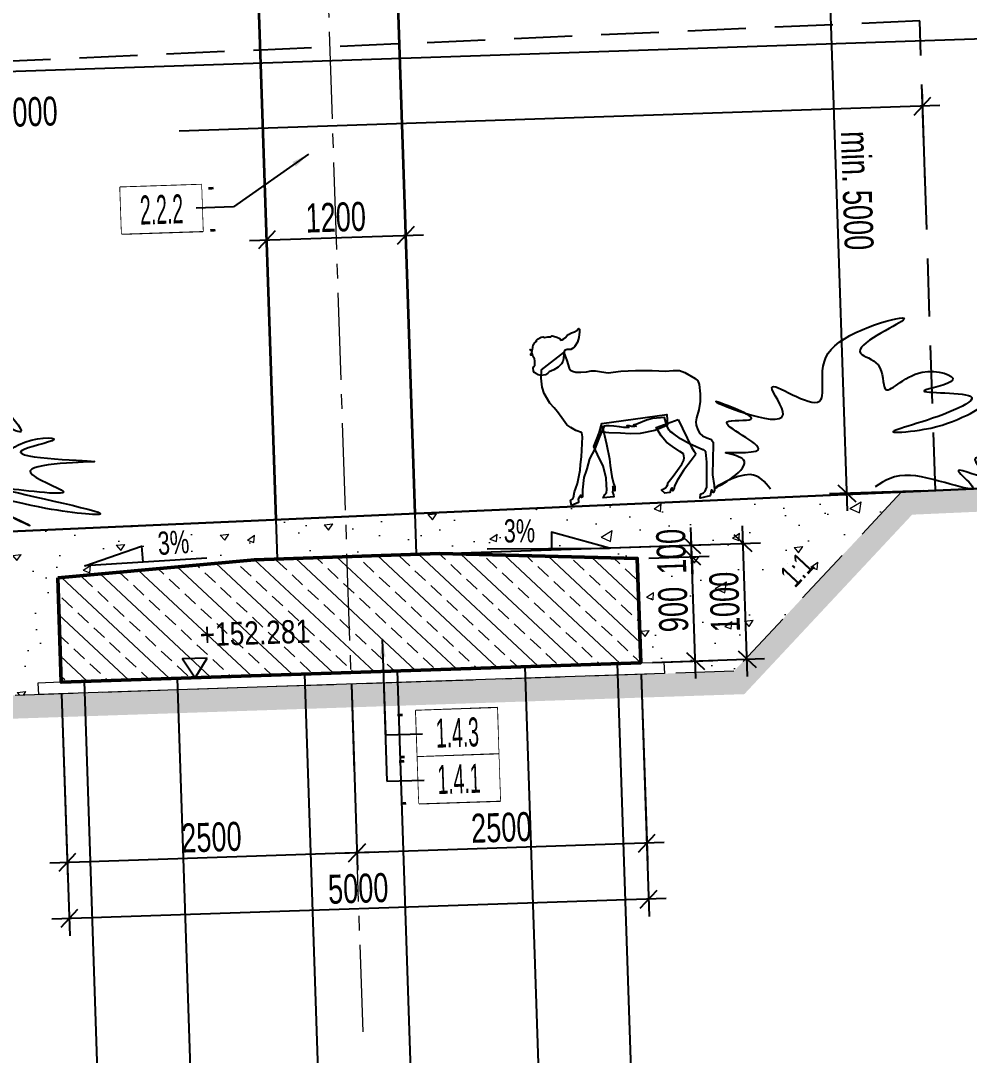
# Model space of a CAD drawing. Header units: metres. Extents: x 8395712 to 9795150, y 4166577 to 5794892.
# Drawn here: x 8418176.91 to 8418185.09, y 5772603.74 to 5772612.66 of the extents above; entities that cross this region are included whole.
import ezdxf
from ezdxf.enums import TextEntityAlignment as Align

# ---------------------------------------------------------------- set-up
doc = ezdxf.new("R2010")
doc.units = ezdxf.units.M
doc.set_wipeout_variables(frame=1)
doc.header["$PDMODE"] = 35
doc.header["$PDSIZE"] = 0.002
for name, pattern in [('CENTER2', [1.125, 0.75, -0.125, 0.125, -0.125]), ('DASHED', [0.75, 0.5, -0.25]), ('HIDDEN', [0.375, 0.25, -0.125])]:
    doc.linetypes.add(name, pattern=pattern)
for name, color, linetype in [('00RysOpi-T', 2, 'Continuous'), ('AII_M_opisy do legendy', 2, 'Continuous'), ('AII_roślinność', 9, 'Continuous')]:
    doc.layers.add(name, color=color, linetype=linetype)
for name, color, linetype, lineweight in [('AII_D_przekrój_opisy', 7, 'Continuous', 15), ('AII_M_konstrukcja 0.25', 1, 'Continuous', 25), ('AII_M_konstrukcja 0.35', 2, 'Continuous', 35), ('AII_M_konstrukcja 0.50', 3, 'Continuous', 50), ('AII_M_koty wysokościowe', 1, 'Continuous', 18), ('AII_M_kreskowanie', 8, 'Continuous', 0), ('AII_M_linie kreskowane', 9, 'HIDDEN', 18), ('AII_M_obiekty osie', 7, 'CENTER2', 18), ('AII_M_opisy wymiary', 1, 'Continuous', 25), ('AII_M_posadowienie', 9, 'Continuous', 18), ('AII_M_roboty ziemne wykopy', 9, 'DASHED', 18), ('AII_M_skrajnia', 9, 'DASHED', 18), ('AII_M_teren projektowany', 4, 'Continuous', 70), ('AII_M_wymiary', 1, 'Continuous', 25), ('AII_M_wyposazenie', 1, 'Continuous', 25)]:
    doc.layers.add(name, color=color, linetype=linetype, lineweight=lineweight)
doc.styles.add('CDMSTYLE', font='CDMSIMPL.shx', dxfattribs={"width": 0.7, "bigfont": 'CDMBIGPL.shx'})
doc.dimstyles.new('CDM-ME100MM', dxfattribs={"dimscale": 0.1, "dimtxt": 2.5, "dimasz": 1.5, "dimexe": 1.5, "dimexo": 1, "dimgap": 0.5, "dimtad": 1, "dimdec": 0, "dimlfac": 1000, "dimrnd": 1, "dimzin": 9, "dimtxsty": 'CDMSTYLE', "dimblk": 'OBLIQUE', "dimcen": 2.5, "dimdle": 1.5, "dimclrd": 9, "dimclre": 9, "dimclrt": 1, "dimadec": 1, "dimazin": 2, "dimtfac": 1, "dimtdec": 0, "dimtix": 1, "dimtmove": 2, "dimatfit": 3, "dimldrblk": 'DOT', "dimfxl": 1, "dimtvp": 1, "dimtolj": 1, "dimtzin": 0, "dimlwd": 25, "dimlwe": 25, "dimarcsym": 0})
doc.dimstyles.new('CDM-ME100MM$7', dxfattribs={"dimscale": 0.1, "dimtxt": 2.5, "dimasz": 1.5, "dimexe": 1.5, "dimexo": 1, "dimgap": 0.5, "dimtad": 1, "dimdec": 0, "dimlfac": 1000, "dimrnd": 1, "dimzin": 9, "dimtxsty": 'CDMSTYLE', "dimblk": 'OBLIQUE', "dimcen": 2.5, "dimdle": 1.5, "dimclrd": 9, "dimclre": 9, "dimclrt": 1, "dimadec": 1, "dimazin": 2, "dimtfac": 1, "dimtdec": 0, "dimtix": 1, "dimtmove": 2, "dimatfit": 3, "dimfxl": 1, "dimtvp": 1, "dimtolj": 1, "dimtzin": 0, "dimlwd": 25, "dimlwe": 25, "dimarcsym": 0})

# ---------------------------------------------------------------- blocks, each defined once
blk = doc.blocks.new('_OBLIQUE')
at = {"color": 0, "linetype": 'ByBlock'}
blk.add_line((-0.5, -0.5), (0.5, 0.5), dxfattribs=at)
blk = doc.blocks.new('*D99')
at = {"layer": 'AII_M_wymiary', "color": 9, "linetype": 'Continuous', "lineweight": 25, "transparency": 16777216}
for p, q in [((8418194.0405, 5772612.0213), (8418193.9847, 5772613.687)), ((8418138.371, 5772611.672), (8418194.1396, 5772613.5421)), ((8418138.5968, 5772609.4133), (8418138.5159, 5772611.8269))]:
    blk.add_line(p, q, dxfattribs=at)
at = {"layer": 'Defpoints', "color": 0, "linetype": 'Continuous', "lineweight": 25, "transparency": 16777216}
for p in [(8418193.9897, 5772613.5371), (8418194.0439, 5772611.9213), (8418138.6001, 5772609.3134)]:
    blk.add_point(p, dxfattribs=at)
at = {"layer": 'AII_M_wymiary', "color": 9, "linetype": 'Continuous', "lineweight": 25, "transparency": 16777216, "xscale": 0.15, "yscale": 0.15, "zscale": 0.15}
for p, rotation in [((8418193.9897, 5772613.5371), 1.920622427509104), ((8418138.5209, 5772611.677), 181.9206224275091)]:
    blk.add_blockref('_OBLIQUE', p, dxfattribs=dict(at, rotation=rotation))
at = {"layer": 'AII_M_wymiary', "color": 1, "linetype": 'Continuous', "lineweight": 25, "transparency": 16777216, "char_height": 0.25, "attachment_point": 5, "rotation": 1.92062, "style": 'CDMSTYLE'}
for s, insert in [('\\A1;światło netto przy przepływie miarodajnym p=0,3% min. |t54900', (8418166.248, 5772612.8236)), ('\\A1;55500', (8418166.2612, 5772612.4322))]:
    blk.add_mtext(s, dxfattribs=dict(at, insert=insert))
blk = doc.blocks.new('_DOT')
at = {"color": 0, "linetype": 'ByBlock'}
blk.add_line((-0.5, 0), (-1, 0), dxfattribs=at)
at = {"color": 0, "linetype": 'ByBlock', "const_width": 0.5}
blk.add_lwpolyline([(-0.25, 0, 1), (0.25, 0, 1)], format="xyb", close=True, dxfattribs=at)
blk = doc.blocks.new('*D100')
at = {"layer": 'AII_M_linie kreskowane', "color": 9, "linetype": 'Continuous', "lineweight": 25, "transparency": 16777216}
for p, q in [((8418201.7168, 5772609.8732), (8418201.6051, 5772613.2057)), ((8418130.7999, 5772610.6813), (8418201.76, 5772613.0608)), ((8418131.0566, 5772607.5037), (8418130.9448, 5772610.8362))]:
    blk.add_line(p, q, dxfattribs=at)
at = {"layer": 'Defpoints', "color": 0, "linetype": 'Continuous', "lineweight": 25, "transparency": 16777216}
for p in [(8418201.6101, 5772613.0558), (8418201.7202, 5772609.7733), (8418131.0599, 5772607.4038)]:
    blk.add_point(p, dxfattribs=at)
at = {"layer": 'AII_M_linie kreskowane', "color": 9, "linetype": 'Continuous', "lineweight": 25, "transparency": 16777216, "xscale": 0.15, "yscale": 0.15, "zscale": 0.15}
for p, rotation in [((8418201.6101, 5772613.0558), 1.920622427509104), ((8418130.9498, 5772610.6863), 181.9206224275091)]:
    blk.add_blockref('_OBLIQUE', p, dxfattribs=dict(at, rotation=rotation))
at = {"layer": 'AII_M_linie kreskowane', "color": 1, "linetype": 'Continuous', "lineweight": 25, "transparency": 16777216, "char_height": 0.25, "attachment_point": 5, "rotation": 1.92062, "style": 'CDMSTYLE'}
for s, insert in [('\\A1;terasa zalewowa przy p=10% min. |t70000', (8418166.2727, 5772612.0876)), ('\\A1;70700', (8418166.2858, 5772611.6961))]:
    blk.add_mtext(s, dxfattribs=dict(at, insert=insert))
blk = doc.blocks.new('*D104')
at = {"layer": 'AII_M_wymiary', "color": 9, "lineweight": 25, "transparency": 16777216}
for p, q in [((8418184.7108, 5772611.263), (8418184.6837, 5772612.0727)), ((8418184.8386, 5772611.9278), (8418178.2781, 5772611.7078)), ((8418168.7195, 5772610.7344), (8418168.6927, 5772611.5365)), ((8418168.5478, 5772611.3815), (8418170.3492, 5772611.442))]:
    blk.add_line(p, q, dxfattribs=at)
at = {"layer": 'Defpoints', "color": 0, "lineweight": 25, "transparency": 16777216}
for p in [(8418168.6977, 5772611.3866), (8418184.7142, 5772611.1631), (8418168.7229, 5772610.6345)]:
    blk.add_point(p, dxfattribs=at)
at = {"layer": 'AII_M_wymiary', "color": 9, "lineweight": 25, "transparency": 16777216, "xscale": 0.15, "yscale": 0.15, "zscale": 0.15}
for p, rotation in [((8418184.6887, 5772611.9228), 1.920622427509082), ((8418168.6977, 5772611.3866), 181.9206224275091)]:
    blk.add_blockref('_OBLIQUE', p, dxfattribs=dict(at, rotation=rotation))
at = {"layer": 'AII_M_wymiary', "color": 1, "lineweight": 25, "transparency": 16777216, "insert": (8418174.3137, 5772611.5749), "char_height": 0.25, "attachment_point": 5, "rotation": 1.92062, "style": 'CDMSTYLE'}
blk.add_mtext('\\A1;skrajnia przejścia dla zwierząt średnich min. netto 15000\\P16000', dxfattribs=at)
blk = doc.blocks.new('*D109')
at = {"layer": 'AII_M_wymiary', "color": 9, "linetype": 'Continuous', "lineweight": 25, "transparency": 16777216}
for p, q in [((8418184.0415, 5772608.4354), (8418183.8568, 5772613.9431)), ((8418184.5256, 5772613.8154), (8418183.7119, 5772613.7881)), ((8418184.6998, 5772608.6076), (8418183.8865, 5772608.5803))]:
    blk.add_line(p, q, dxfattribs=at)
at = {"layer": 'Defpoints', "color": 0, "linetype": 'Continuous', "lineweight": 25, "transparency": 16777216}
for p in [(8418184.6256, 5772613.8187), (8418183.8618, 5772613.7931), (8418184.7998, 5772608.6109)]:
    blk.add_point(p, dxfattribs=at)
at = {"layer": 'AII_M_wymiary', "color": 9, "linetype": 'Continuous', "lineweight": 25, "transparency": 16777216, "xscale": 0.15, "yscale": 0.15, "zscale": 0.15}
for p, rotation in [((8418183.8618, 5772613.7931), 91.92062242572072), ((8418184.0364, 5772608.5853), 271.9206224257207)]:
    blk.add_blockref('_OBLIQUE', p, dxfattribs=dict(at, rotation=rotation))
at = {"layer": 'AII_M_wymiary', "color": 1, "linetype": 'Continuous', "lineweight": 25, "transparency": 16777216, "insert": (8418184.124, 5772611.1951), "char_height": 0.25, "attachment_point": 5, "rotation": 271.92062, "style": 'CDMSTYLE'}
blk.add_mtext('\\A1;min. 5000', dxfattribs=at)
blk = doc.blocks.new('OpiNum01')
at = {"layer": 'AII_M_opisy do legendy', "color": 0, "linetype": 'Continuous'}
blk.add_lwpolyline([(-3.5, -2), (3.5, -2), (3.5, 2), (-3.5, 2)], close=True, dxfattribs=at)
at = {"color": 9, "linetype": 'Continuous', "lineweight": 25, "style": 'CDMSTYLE', "width": 0.7, "flags": 1}
for tag, p in [('NAZWAPOL', (-4.105, -6.803)), ('NAZWAANG', (-4.105, -10.477)), ('SPECYF', (-4.105, -14.151)), ('ID', (-4.105, -17.825)), ('BAZA', (-4.105, -21.499)), ('RYSUNEK', (-4.105, -25.173))]:
    blk.add_attdef(tag, p, '', height=2, dxfattribs=at)
at = {"layer": 'AII_M_opisy do legendy', "linetype": 'Continuous', "lineweight": -2, "style": 'CDMSTYLE', "width": 0.5}
blk.add_attdef('NR', text='', height=2.5, dxfattribs=at).set_placement((0, 0), align=Align.MIDDLE)
at = {"color": 0, "linetype": 'Continuous'}
blk.add_wipeout([(-3.5, -2), (3.5, -2), (3.5, 2), (-3.5, 2)], dxfattribs=at).dxf.layer = 'AII_M_opisy do legendy'
blk = doc.blocks.new('OpiTxt01')
at = {"color": 0, "linetype": 'Continuous', "lineweight": 20, "style": 'CDMSTYLE', "width": 0.7}
blk.add_attdef('TEKST_GORNY', (1, 0.895), '', height=2, dxfattribs=at)
at = {"color": 0, "linetype": 'Continuous', "lineweight": -2, "style": 'CDMSTYLE', "width": 0.7}
blk.add_attdef('TEKST_DOLNY', (1.049, -2.731), '', height=2, dxfattribs=at)
blk = doc.blocks.new('*D247')
at = {"layer": 'AII_M_opisy wymiary', "color": 9, "linetype": 'ByBlock', "lineweight": 25, "transparency": 16777216}
for p, q in [((8418182.2627, 5772607.0249), (8418182.3165, 5772605.4212)), ((8418179.7641, 5772606.9411), (8418179.8179, 5772605.3374)), ((8418182.4614, 5772605.5761), (8418179.6629, 5772605.4823))]:
    blk.add_line(p, q, dxfattribs=at)
at = {"layer": 'Defpoints', "color": 0, "linetype": 'ByBlock', "lineweight": 25, "transparency": 16777216}
for p in [(8418182.2593, 5772607.1248), (8418179.7608, 5772607.041), (8418179.8129, 5772605.4873)]:
    blk.add_point(p, dxfattribs=at)
at = {"layer": 'AII_M_opisy wymiary', "color": 9, "linetype": 'ByBlock', "lineweight": 25, "transparency": 16777216, "xscale": 0.15, "yscale": 0.15, "zscale": 0.15}
for p, rotation in [((8418182.3115, 5772605.5711), 1.92062245079579), ((8418179.8129, 5772605.4873), 181.9206224507958)]:
    blk.add_blockref('_OBLIQUE', p, dxfattribs=dict(at, rotation=rotation))
at = {"layer": 'AII_M_opisy wymiary', "color": 1, "linetype": 'ByBlock', "lineweight": 25, "transparency": 16777216, "insert": (8418181.0563, 5772605.7041), "char_height": 0.25, "attachment_point": 5, "rotation": 1.92062, "style": 'CDMSTYLE'}
blk.add_mtext('\\A1;2500', dxfattribs=at)
blk = doc.blocks.new('*D248')
at = {"layer": 'AII_M_opisy wymiary', "color": 9, "linetype": 'ByBlock', "lineweight": 25, "transparency": 16777216}
for p, q in [((8418177.2655, 5772606.8573), (8418177.3193, 5772605.2536)), ((8418179.7641, 5772606.9411), (8418179.8179, 5772605.3374)), ((8418179.9628, 5772605.4923), (8418177.1643, 5772605.3985))]:
    blk.add_line(p, q, dxfattribs=at)
at = {"layer": 'Defpoints', "color": 0, "linetype": 'ByBlock', "lineweight": 25, "transparency": 16777216}
for p in [(8418179.7608, 5772607.041), (8418177.2622, 5772606.9572), (8418177.3143, 5772605.4035)]:
    blk.add_point(p, dxfattribs=at)
at = {"layer": 'AII_M_opisy wymiary', "color": 9, "linetype": 'ByBlock', "lineweight": 25, "transparency": 16777216, "xscale": 0.15, "yscale": 0.15, "zscale": 0.15}
for p, rotation in [((8418179.8129, 5772605.4873), 1.92062245079579), ((8418177.3143, 5772605.4035), 181.9206224507958)]:
    blk.add_blockref('_OBLIQUE', p, dxfattribs=dict(at, rotation=rotation))
at = {"layer": 'AII_M_opisy wymiary', "color": 1, "linetype": 'ByBlock', "lineweight": 25, "transparency": 16777216, "insert": (8418178.5577, 5772605.6203), "char_height": 0.25, "attachment_point": 5, "rotation": 1.92062, "style": 'CDMSTYLE'}
blk.add_mtext('\\A1;2500', dxfattribs=at)
blk = doc.blocks.new('*D249')
at = {"layer": 'AII_M_opisy wymiary', "color": 9, "linetype": 'ByBlock', "lineweight": 25, "transparency": 16777216}
for p, q in [((8418182.2627, 5772607.0249), (8418182.3327, 5772604.9375)), ((8418177.2655, 5772606.8573), (8418177.3355, 5772604.7699)), ((8418182.4776, 5772605.0924), (8418177.1806, 5772604.9148))]:
    blk.add_line(p, q, dxfattribs=at)
at = {"layer": 'Defpoints', "color": 0, "linetype": 'ByBlock', "lineweight": 25, "transparency": 16777216}
for p in [(8418182.2593, 5772607.1248), (8418177.2622, 5772606.9572), (8418177.3305, 5772604.9198)]:
    blk.add_point(p, dxfattribs=at)
at = {"layer": 'AII_M_opisy wymiary', "color": 9, "linetype": 'ByBlock', "lineweight": 25, "transparency": 16777216, "xscale": 0.15, "yscale": 0.15, "zscale": 0.15}
for p, rotation in [((8418182.3277, 5772605.0874), 1.92062245079579), ((8418177.3305, 5772604.9198), 181.9206224507958)]:
    blk.add_blockref('_OBLIQUE', p, dxfattribs=dict(at, rotation=rotation))
at = {"layer": 'AII_M_opisy wymiary', "color": 1, "linetype": 'ByBlock', "lineweight": 25, "transparency": 16777216, "insert": (8418179.8232, 5772605.1785), "char_height": 0.25, "attachment_point": 5, "rotation": 1.92062, "style": 'CDMSTYLE'}
blk.add_mtext('\\A1;5000', dxfattribs=at)
blk = doc.blocks.new('*D253')
at = {"layer": 'AII_M_opisy wymiary', "color": 9, "linetype": 'ByBlock', "lineweight": 25, "transparency": 16777216}
for p, q in [((8418182.7348, 5772606.9907), (8418182.6945, 5772608.19)), ((8418182.3291, 5772608.0277), (8418182.8495, 5772608.0451)), ((8418182.3593, 5772607.1282), (8418182.8796, 5772607.1456))]:
    blk.add_line(p, q, dxfattribs=at)
at = {"layer": 'Defpoints', "color": 0, "linetype": 'ByBlock', "lineweight": 25, "transparency": 16777216}
for p in [(8418182.2292, 5772608.0243), (8418182.6996, 5772608.0401), (8418182.2593, 5772607.1248)]:
    blk.add_point(p, dxfattribs=at)
at = {"layer": 'AII_M_opisy wymiary', "color": 9, "linetype": 'ByBlock', "lineweight": 25, "transparency": 16777216, "xscale": 0.15, "yscale": 0.15, "zscale": 0.15}
for p, rotation in [((8418182.6996, 5772608.0401), 91.92062245079579), ((8418182.7297, 5772607.1406), 271.9206224507958)]:
    blk.add_blockref('_OBLIQUE', p, dxfattribs=dict(at, rotation=rotation))
at = {"layer": 'AII_M_opisy wymiary', "color": 1, "linetype": 'ByBlock', "lineweight": 25, "transparency": 16777216, "insert": (8418182.5397, 5772607.5845), "char_height": 0.25, "attachment_point": 5, "rotation": 91.92062, "style": 'CDMSTYLE'}
blk.add_mtext('\\A1;900', dxfattribs=at)
blk = doc.blocks.new('*D254')
at = {"layer": 'AII_M_opisy wymiary', "color": 9, "linetype": 'ByBlock', "lineweight": 25, "transparency": 16777216}
for p, q in [((8418182.6962, 5772608.14), (8418182.6912, 5772608.2899)), ((8418180.6267, 5772608.0706), (8418182.8461, 5772608.145)), ((8418182.6996, 5772608.0401), (8418182.6962, 5772608.14)), ((8418182.3291, 5772608.0277), (8418182.8495, 5772608.0451)), ((8418182.6996, 5772608.0401), (8418182.7046, 5772607.8902))]:
    blk.add_line(p, q, dxfattribs=at)
at = {"layer": 'Defpoints', "color": 0, "linetype": 'ByBlock', "lineweight": 25, "transparency": 16777216}
for p in [(8418182.6962, 5772608.14), (8418180.5268, 5772608.0673), (8418182.2292, 5772608.0243)]:
    blk.add_point(p, dxfattribs=at)
at = {"layer": 'AII_M_opisy wymiary', "color": 9, "linetype": 'ByBlock', "lineweight": 25, "transparency": 16777216, "xscale": 0.15, "yscale": 0.15, "zscale": 0.15}
for p, rotation in [((8418182.6962, 5772608.14), 271.9206224507958), ((8418182.6996, 5772608.0401), 91.92062245079579)]:
    blk.add_blockref('_OBLIQUE', p, dxfattribs=dict(at, rotation=rotation))
at = {"layer": 'AII_M_opisy wymiary', "color": 1, "linetype": 'ByBlock', "lineweight": 25, "transparency": 16777216, "insert": (8418182.523, 5772608.0842), "char_height": 0.25, "attachment_point": 5, "rotation": 91.92062, "style": 'CDMSTYLE'}
blk.add_mtext('\\A1;100', dxfattribs=at)
blk = doc.blocks.new('*D255')
at = {"layer": 'AII_M_opisy wymiary', "color": 9, "linetype": 'ByBlock', "lineweight": 25, "transparency": 16777216}
for p, q in [((8418183.1801, 5772607.0056), (8418183.1366, 5772608.3049)), ((8418180.6267, 5772608.0706), (8418183.2915, 5772608.16)), ((8418182.3593, 5772607.1282), (8418183.325, 5772607.1605))]:
    blk.add_line(p, q, dxfattribs=at)
at = {"layer": 'Defpoints', "color": 0, "linetype": 'ByBlock', "lineweight": 25, "transparency": 16777216}
for p in [(8418183.1416, 5772608.155), (8418180.5268, 5772608.0673), (8418182.2593, 5772607.1248)]:
    blk.add_point(p, dxfattribs=at)
at = {"layer": 'AII_M_opisy wymiary', "color": 9, "linetype": 'ByBlock', "lineweight": 25, "transparency": 16777216, "xscale": 0.15, "yscale": 0.15, "zscale": 0.15}
for p, rotation in [((8418183.1416, 5772608.155), 91.92062245079579), ((8418183.1751, 5772607.1555), 271.9206224507958)]:
    blk.add_blockref('_OBLIQUE', p, dxfattribs=dict(at, rotation=rotation))
at = {"layer": 'AII_M_opisy wymiary', "color": 1, "linetype": 'ByBlock', "lineweight": 25, "transparency": 16777216, "insert": (8418182.9834, 5772607.6494), "char_height": 0.25, "attachment_point": 5, "rotation": 91.92062, "style": 'CDMSTYLE'}
blk.add_mtext('\\A1;1000', dxfattribs=at)
blk = doc.blocks.new('00kota3')
at = {"layer": 'AII_M_koty wysokościowe', "color": 0, "linetype": 'Continuous', "lineweight": -2}
blk.add_lwpolyline([(1.081, 1.662), (-1.036, 1.662), (0, 0)], close=True, dxfattribs=at)
at = {"layer": 'AII_M_koty wysokościowe', "color": 0, "linetype": 'Continuous', "lineweight": -2, "style": 'CDMSTYLE', "width": 0.85}
blk.add_attdef('%%P000.000', (0.493, 2.693), '', height=2, dxfattribs=at)
blk = doc.blocks.new('*D432')
at = {"layer": 'AII_M_opisy wymiary', "color": 9, "linetype": 'ByBlock', "lineweight": 25, "transparency": 16777216}
for p, q in [((8418180.2313, 5772610.91), (8418180.2297, 5772610.96)), ((8418179.0322, 5772610.8634), (8418179.0303, 5772610.9197)), ((8418178.8855, 5772610.7648), (8418180.3846, 5772610.8151))]:
    blk.add_line(p, q, dxfattribs=at)
at = {"layer": 'Defpoints', "color": 0, "linetype": 'ByBlock', "lineweight": 25, "transparency": 16777216}
for p in [(8418180.2347, 5772610.81), (8418180.2347, 5772610.81), (8418179.0356, 5772610.7634)]:
    blk.add_point(p, dxfattribs=at)
at = {"layer": 'AII_M_opisy wymiary', "color": 9, "linetype": 'ByBlock', "lineweight": 25, "transparency": 16777216, "xscale": 0.15, "yscale": 0.15, "zscale": 0.15}
for p, rotation in [((8418180.2347, 5772610.81), 1.92062245079579), ((8418179.0354, 5772610.7698), 181.9206224507958)]:
    blk.add_blockref('_OBLIQUE', p, dxfattribs=dict(at, rotation=rotation))
at = {"layer": 'AII_M_opisy wymiary', "color": 1, "linetype": 'ByBlock', "lineweight": 25, "transparency": 16777216, "insert": (8418179.6292, 5772610.9648), "char_height": 0.25, "attachment_point": 5, "rotation": 1.92062, "style": 'CDMSTYLE'}
blk.add_mtext('\\A1;1200', dxfattribs=at)

msp = doc.modelspace()

# ---------------------------------------------------------------- hatches: boundary and pattern name
at = {"layer": 'AII_M_kreskowanie', "linetype": 'Continuous', "lineweight": 0}
h = msp.add_hatch(dxfattribs=at)
h.set_pattern_fill('ANSI33', color=256, angle=1.92062)
h.set_pattern_definition([(46.920622, (8419754.91827, 5772441.43849), (-0.18260204, 0.17075273), []), (46.920622, (8419755.09495, 5772441.4444), (-0.18260204, 0.17075273), [0.125, -0.0625])])
edge = h.paths.add_edge_path()
edge.add_line((8418178.855, 5772613.1641), (8418180.2542, 5772613.211))
edge.add_line((8418180.2542, 5772613.211), (8418180.1938, 5772615.0121))
edge.add_ellipse((8418910.812, 5752628.6919), major_axis=(19988.4345, 670.2871), ratio=1, start_angle=90.1073399, end_angle=90.17294485, ccw=False)
edge.add_line((8418203.0791, 5772615.8356), (8418203.126, 5772614.4371))
edge.add_line((8418203.126, 5772614.4371), (8418204.0255, 5772614.4673))
edge.add_line((8418204.0255, 5772614.4673), (8418203.9872, 5772615.6083))
edge.add_line((8418203.9872, 5772615.6083), (8418204.387, 5772615.6217))
edge.add_line((8418204.387, 5772615.6217), (8418204.3702, 5772616.1214))
edge.add_ellipse((8418910.812, 5752628.6919), major_axis=(19988.6744, 670.2951), ratio=1, start_angle=90.10361436, end_angle=90.32363281)
edge.add_line((8418127.623, 5772613.2613), (8418127.6397, 5772612.7616))
edge.add_line((8418127.6397, 5772612.7616), (8418128.0395, 5772612.775))
edge.add_line((8418128.0395, 5772612.775), (8418128.0776, 5772611.6407))
edge.add_line((8418128.0776, 5772611.6407), (8418128.9771, 5772611.6709))
edge.add_line((8418128.9771, 5772611.6709), (8418128.9301, 5772613.0723))
edge.add_ellipse((8418910.812, 5752628.6919), major_axis=(19988.4345, 670.2871), ratio=1, start_angle=90.25430677, end_angle=90.31991235, ccw=False)
edge.add_line((8418151.8133, 5772613.9545), (8418151.8736, 5772612.1586))
edge.add_line((8418151.8736, 5772612.1586), (8418153.2728, 5772612.2055))
edge.add_line((8418153.2728, 5772612.2055), (8418153.2124, 5772614.0076))
edge.add_ellipse((8418910.812, 5752628.6919), major_axis=(19988.4345, 670.2871), ratio=1, start_angle=90.17695564, end_angle=90.25029596, ccw=False)
edge.add_line((8418178.7948, 5772614.9609), (8418178.855, 5772613.1641))
h = msp.add_hatch(dxfattribs=at)
h.set_pattern_fill('AR-HBONE', color=256, scale=0.03, angle=1.92062)
h.set_pattern_definition([(46.9206225, (8419753.57767, 5772481.41602), (-0.0056876685, 0.16961029), [0.36, -0.12]), (136.9206225, (8419753.65963, 5772481.50366), (-0.0056876685, 0.16961029), [0.36, -0.12])])
h.paths.add_polyline_path([(8418166.0607, 5772607.0048), (8418165.9023, 5772606.9207), (8418165.1748, 5772607.146), (8418164.3828, 5772607.5684), (8418164.0461, 5772607.693), (8418163.5712, 5772607.6829), (8418157.3918, 5772607.5517), (8418156.0774, 5772606.1461), (8418153.379, 5772606.0556), (8418149.941, 5772605.9403), (8418149.9477, 5772605.7404), (8418153.3857, 5772605.8557), (8418156.1669, 5772605.949), (8418157.4803, 5772607.3535), (8418163.5755, 5772607.483), (8418164.0123, 5772607.4922), (8418164.3007, 5772607.3856), (8418165.0975, 5772606.9605), (8418165.9227, 5772606.705), (8418166.0954, 5772606.7968), (8418167.4397, 5772606.5836), (8418168.3697, 5772607.3477), (8418168.9063, 5772607.7073), (8418174.9495, 5772607.9747), (8418176.3899, 5772606.6278), (8418180.3705, 5772606.7613), (8418183.1518, 5772606.8546), (8418184.5986, 5772608.4018), (8418190.0906, 5772608.6449), (8418190.0839, 5772608.8448), (8418184.5082, 5772608.598), (8418183.0623, 5772607.0517), (8418180.3638, 5772606.9612), (8418176.466, 5772606.8305), (8418175.0247, 5772608.1783), (8418168.8415, 5772607.9046), (8418168.2503, 5772607.5085), (8418167.3822, 5772606.7952)])
at = {"layer": 'AII_M_kreskowanie', "lineweight": 0}
h = msp.add_hatch(dxfattribs=at)
h.set_pattern_fill('AR-CONC', color=256, scale=0.1, angle=344.59758)
h.set_pattern_definition([(34.59758, (8418132.6938, 5772453.0946), (0.6748324, -0.2510004), [0.075, -0.825]), (339.5976, (8418132.6938, 5772453.0946), (0.066012, 0.7620285), [0.06, -0.66]), (85.049, (8418132.75005, 5772453.0737), (0.7408443, 0.511028), [0.0637402, -0.701142]), (30.7818, (8418132.7469, 5772453.2874), (0.984949, -0.4430305), [0.1125, -1.2375]), (81.2332, (8418132.829, 5772453.2505), (1.1598156, 0.690889), [0.09561, -1.051714]), (335.78174, (8418132.7469, 5772453.2874), (1.159816, 0.690889), [0.09, -0.99]), (5.59758, (8418132.83006, 5772453.21266), (0.4685343, -0.5466951), [0.075, -0.825]), (310.5976, (8418132.83006, 5772453.21266), (0.427174, 0.634482), [0.06, -0.66]), (56.049, (8418132.8691, 5772453.1671), (0.8957084, 0.0877868), [0.0637402, -0.701142]), (22.09758, (8418132.6938, 5772453.0946), (0.1001387, 0.31770808), [0, -0.652, 0, -0.67, 0, -0.6625]), (352.09758, (8418132.6938, 5772453.0946), (0.3583757, 0.31037565), [0, -0.382, 0, -0.637, 0, -0.2525]), (312.09758, (8418132.47882, 5772453.15384), (0.50865926, -0.16352636), [0, -0.25, 0, -0.78, 0, -1.035]), (302.09758, (8418132.3824, 5772453.1804), (0.5888281, -0.0583828), [0, -0.325, 0, -0.518, 0, -0.735])])
h.paths.add_polyline_path([(8418177.232, 5772607.8567), (8418178.9277, 5772608.0136), (8418179.1276, 5772608.0203), (8418179.1162, 5772608.3594), (8418175.0247, 5772608.1783), (8418176.466, 5772606.8305), (8418177.0656, 5772606.8506), (8418177.0623, 5772606.9505), (8418177.2622, 5772606.9572)])
h.paths.add_polyline_path([(8418180.3151, 5772608.4124), (8418179.1162, 5772608.3594), (8418179.1276, 5772608.0203), (8418180.3269, 5772608.0606)])
h.paths.add_polyline_path([(8418184.5082, 5772608.598), (8418180.3151, 5772608.4124), (8418180.3269, 5772608.0606), (8418180.5268, 5772608.0673), (8418182.2292, 5772608.0243), (8418182.2593, 5772607.1248), (8418182.4592, 5772607.1315), (8418182.4626, 5772607.0316), (8418183.0623, 5772607.0517)])
at = {"layer": 'AII_M_kreskowanie', "linetype": 'Continuous', "lineweight": 0}
h = msp.add_hatch(dxfattribs=at)
h.set_pattern_fill('ANSI33', color=256, angle=91.92062)
h.set_pattern_definition([(136.920622, (8419754.91827, 5772441.43849), (-0.17075273, -0.18260204), []), (136.920622, (8419754.91234, 5772441.61516), (-0.17075273, -0.18260204), [0.125, -0.0625])])
h.paths.add_polyline_path([(8418182.2292, 5772608.0243), (8418180.5268, 5772608.0673), (8418178.9277, 5772608.0136), (8418177.232, 5772607.8567), (8418177.2622, 5772606.9572), (8418182.2593, 5772607.1248)])

# ---------------------------------------------------------------- linework, layer by layer
at = {"color": 1, "lineweight": 25, "elevation": 0}
for points in [[(8418181.5951, 5772597.0969), (8418182.3946, 5772597.1237), (8418182.0595, 5772607.1181), (8418181.2599, 5772607.0913)], [(8418178.5967, 5772596.9964), (8418177.7972, 5772596.9696), (8418177.462, 5772606.9639), (8418178.2616, 5772606.9907)]]:
    msp.add_lwpolyline(points, close=True, dxfattribs=at)
at = {"layer": 'AII_M_konstrukcja 0.25', "linetype": 'DASHED'}
for p, q in [((8418180.3269, 5772608.0606), (8418180.3151, 5772608.4124)), ((8418179.1276, 5772608.0203), (8418179.1162, 5772608.3594))]:
    msp.add_line(p, q, dxfattribs=at)
at = {"layer": 'AII_M_konstrukcja 0.35'}
for p, q in [((8418180.3151, 5772608.4124), (8418180.1543, 5772613.2077)), ((8418179.1162, 5772608.3594), (8418178.955, 5772613.1675))]:
    msp.add_line(p, q, dxfattribs=at)
at = {"layer": 'AII_M_konstrukcja 0.50', "elevation": 0}
msp.add_lwpolyline([(8418177.232, 5772607.8567), (8418177.2622, 5772606.9572), (8418182.2593, 5772607.1248), (8418182.2292, 5772608.0243), (8418180.5268, 5772608.0673), (8418178.9277, 5772608.0136), (8418177.232, 5772607.8567)], dxfattribs=at)
at = {"layer": 'AII_M_konstrukcja 0.50', "color": 8, "linetype": 'DASHED', "lineweight": 0, "extrusion": (0, 0, -1)}
msp.add_ellipse((8418910.8195, 5752628.3379), major_axis=(19987.3352, 670.2502), ratio=1, start_param=4.70802, end_param=4.7093, dxfattribs=at)
at = {"layer": 'AII_M_obiekty osie', "color": 8}
msp.add_line((8418179.8646, 5772603.9428), (8418179.2484, 5772622.3186), dxfattribs=at)
at = {"layer": 'AII_M_opisy wymiary', "color": 1, "linetype": 'ByBlock', "lineweight": 40}
msp.add_circle((8418171.8303, 5772432.124), 22459.4841, dxfattribs=at)
at = {"layer": 'AII_M_posadowienie', "linetype": 'Continuous', "lineweight": 0}
for p, q in [((8418182.2593, 5772607.1248), (8418182.4592, 5772607.1315)), ((8418182.4592, 5772607.1315), (8418182.4626, 5772607.0316)), ((8418182.4626, 5772607.0316), (8418177.0656, 5772606.8506)), ((8418177.2622, 5772606.9572), (8418177.0623, 5772606.9505)), ((8418177.0623, 5772606.9505), (8418177.0656, 5772606.8506))]:
    msp.add_line(p, q, dxfattribs=at)
at = {"layer": 'AII_M_roboty ziemne wykopy', "elevation": 0}
msp.add_lwpolyline([(8418184.5082, 5772608.598), (8418183.0623, 5772607.0517), (8418180.3638, 5772606.9612), (8418176.466, 5772606.8305), (8418175.0247, 5772608.1783)], dxfattribs=at)
at = {"layer": 'AII_M_skrajnia', "lineweight": 25, "elevation": 0}
msp.add_lwpolyline([(8418184.7998, 5772608.6109), (8418184.664, 5772612.6586), (8418168.6787, 5772611.9511), (8418168.815, 5772607.8869)], dxfattribs=at)
at = {"layer": 'AII_M_teren projektowany', "lineweight": 30, "elevation": 0, "flags": 128}
msp.add_lwpolyline([(8418142.7824, 5772607.2415), (8418163.5712, 5772607.6829), (8418164.0461, 5772607.693), (8418164.3828, 5772607.5684), (8418165.1748, 5772607.146), (8418165.9023, 5772606.9207), (8418166.0607, 5772607.0048), (8418167.3822, 5772606.7952), (8418168.2503, 5772607.5085), (8418168.8415, 5772607.9046), (8418190.8347, 5772608.878), (8418194.1669, 5772609.0213), (8418196.8487, 5772609.1496), (8418198.1566, 5772609.2121), (8418203.1941, 5772609.4197)], dxfattribs=at)
at = {"layer": 'AII_M_wymiary', "color": 9, "elevation": 0}
for points in [[(8418180.9356, 5772608.1082), (8418181.9889, 5772608.1119), (8418181.4884, 5772608.2502), (8418181.4889, 5772608.1102)], [(8418178.5171, 5772608.0271), (8418177.4659, 5772607.9603), (8418177.956, 5772608.1317), (8418177.9649, 5772607.992)]]:
    msp.add_lwpolyline(points, dxfattribs=at)
at = {"layer": 'AII_M_wyposazenie', "color": 9, "elevation": 0}
for points in [[(8418181.5688, 5772609.9071), (8418181.5812, 5772609.9098), (8418181.5957, 5772609.9166), (8418181.6078, 5772609.9276), (8418181.6252, 5772609.9476), (8418181.6368, 5772609.9561), (8418181.6611, 5772609.9691), (8418181.6866, 5772609.9786), (8418181.7065, 5772609.9909), (8418181.7191, 5772610.0049), (8418181.7254, 5772610.0063), (8418181.7317, 5772610.0023), (8418181.7305, 5772609.9784), (8418181.7263, 5772609.9305), (8418181.7147, 5772609.8881), (8418181.6882, 5772609.8498), (8418181.6715, 5772609.8336), (8418181.6548, 5772609.827), (8418181.6243, 5772609.8254), (8418181.6018, 5772609.8174), (8418181.5946, 5772609.7897), (8418181.5939, 5772609.7463), (8418181.5883, 5772609.7234), (8418181.5757, 5772609.701), (8418181.5455, 5772609.6725), (8418181.5105, 5772609.6494), (8418181.4691, 5772609.6322), (8418181.4584, 5772609.6215), (8418181.4383, 5772609.6078), (8418181.4001, 5772609.6029), (8418181.3741, 5772609.6071), (8418181.3555, 5772609.6175), (8418181.3519, 5772609.623), (8418181.3396, 5772609.627), (8418181.3355, 5772609.6405), (8418181.3322, 5772609.6654), (8418181.3384, 5772609.6794), (8418181.3449, 5772609.6919), (8418181.3465, 5772609.7103), (8418181.3445, 5772609.7294), (8418181.3418, 5772609.7448), (8418181.3314, 5772609.7634), (8418181.3262, 5772609.7851), (8418181.3193, 5772609.7838), (8418181.3118, 5772609.776), (8418181.3117, 5772609.7869), (8418181.3193, 5772609.7924), (8418181.322, 5772609.7947), (8418181.319, 5772609.801), (8418181.32, 5772609.8058), (8418181.3225, 5772609.8133), (8418181.3157, 5772609.8167), (8418181.3087, 5772609.8198), (8418181.3049, 5772609.8255), (8418181.3155, 5772609.8239), (8418181.3263, 5772609.8248), (8418181.3274, 5772609.8418), (8418181.3322, 5772609.865), (8418181.3427, 5772609.8821), (8418181.3612, 5772609.8949), (8418181.3569, 5772609.9045), (8418181.3683, 5772609.9151), (8418181.4005, 5772609.9315), (8418181.4187, 5772609.9343), (8418181.4292, 5772609.9291), (8418181.457, 5772609.935), (8418181.4848, 5772609.9351), (8418181.494, 5772609.9424), (8418181.506, 5772609.9417), (8418181.536, 5772609.9308), (8418181.5608, 5772609.9196), (8418181.5655, 5772609.9148), (8418181.5688, 5772609.9071)], [(8418181.5954, 5772609.7992), (8418181.6217, 5772609.7295), (8418181.6413, 5772609.6654), (8418181.6536, 5772609.6461), (8418181.6714, 5772609.6387), (8418181.7005, 5772609.6308), (8418181.7433, 5772609.6297), (8418181.7926, 5772609.6339), (8418181.8326, 5772609.6413), (8418181.8701, 5772609.6426), (8418181.9196, 5772609.6326), (8418181.9773, 5772609.6259), (8418182.0866, 5772609.6382), (8418182.213, 5772609.6455), (8418182.3577, 5772609.6442), (8418182.4731, 5772609.64), (8418182.5393, 5772609.6447), (8418182.5941, 5772609.6441), (8418182.6385, 5772609.6286), (8418182.7294, 5772609.5753), (8418182.7506, 5772609.556), (8418182.7628, 5772609.5248), (8418182.7713, 5772609.4442), (8418182.7711, 5772609.3762), (8418182.759, 5772609.3055), (8418182.7407, 5772609.2371), (8418182.7333, 5772609.2027), (8418182.7374, 5772609.172), (8418182.7501, 5772609.1333), (8418182.7686, 5772609.1025), (8418182.7924, 5772609.0811), (8418182.8273, 5772609.0651), (8418182.8603, 5772609.052), (8418182.8685, 5772609.0464), (8418182.8749, 5772609.0383), (8418182.8836, 5772609.0272), (8418182.8841, 5772609.0106), (8418182.8786, 5772608.7449), (8418182.8906, 5772608.6523), (8418182.8947, 5772608.6124), (8418182.8896, 5772608.5983), (8418182.8868, 5772608.5927), (8418182.8837, 5772608.5926), (8418182.8685, 5772608.6146), (8418182.8658, 5772608.6059), (8418182.8583, 5772608.5637), (8418182.7704, 5772608.5444), (8418182.7745, 5772608.5778), (8418182.7999, 5772608.5901), (8418182.8142, 5772608.6039), (8418182.8209, 5772608.618), (8418182.8275, 5772608.6385), (8418182.8286, 5772608.8532), (8418182.8204, 5772608.9404), (8418182.8111, 5772608.9515), (8418182.8023, 5772608.9598), (8418182.7937, 5772608.9595), (8418182.6794, 5772609.012), (8418182.6027, 5772609.0547), (8418182.5347, 5772609.103), (8418182.5139, 5772609.1193), (8418182.5046, 5772609.1303), (8418182.4832, 5772609.1665), (8418182.4703, 5772609.2194), (8418182.4638, 5772609.2389), (8418182.3597, 5772609.2296), (8418182.3087, 5772609.2168), (8418182.226, 5772609.1829), (8418182.2031, 5772609.1766), (8418182.1974, 5772609.1734), (8418182.2059, 5772609.1684), (8418182.218, 5772609.1657), (8418182.2036, 5772609.1625), (8418182.1803, 5772609.1617), (8418182.1599, 5772609.1668), (8418182.1456, 5772609.1688), (8418182.1395, 5772609.1686), (8418182.1459, 5772609.1605), (8418182.1573, 5772609.1526), (8418182.1114, 5772609.1541), (8418182.0766, 5772609.1582), (8418182.0275, 5772609.1649), (8418181.9874, 5772609.1663), (8418181.9582, 5772609.1684), (8418181.9439, 5772609.1649), (8418181.9039, 5772609.0735), (8418181.864, 5772608.9708), (8418181.8178, 5772608.8818), (8418181.7946, 5772608.7963), (8418181.7893, 5772608.7789), (8418181.7679, 5772608.7218), (8418181.7573, 5772608.6173), (8418181.7564, 5772608.5603), (8418181.7536, 5772608.5519), (8418181.7479, 5772608.5489), (8418181.745, 5772608.5516), (8418181.7413, 5772608.5712), (8418181.7331, 5772608.5596), (8418181.7195, 5772608.5341), (8418181.7232, 5772608.5142), (8418181.7235, 5772608.5054), (8418181.6632, 5772608.4822), (8418181.6535, 5772608.5233), (8418181.673, 5772608.5381), (8418181.6787, 5772608.5494), (8418181.6888, 5772608.5978), (8418181.6988, 5772608.6292), (8418181.7149, 5772608.6717), (8418181.7372, 5772608.786), (8418181.7384, 5772608.8336), (8418181.7477, 5772608.9017), (8418181.7561, 5772609.0741), (8418181.7522, 5772609.1076), (8418181.7493, 5772609.1103), (8418181.6997, 5772609.1261), (8418181.6555, 5772609.1524), (8418181.6205, 5772609.1768), (8418181.5779, 5772609.2376), (8418181.5415, 5772609.2874), (8418181.5112, 5772609.3228), (8418181.4751, 5772609.3638), (8418181.4262, 5772609.4466), (8418181.4102, 5772609.4999), (8418181.4015, 5772609.5785), (8418181.4027, 5772609.6499), (8418181.5954, 5772609.7992)], [(8418182.4904, 5772609.1735), (8418182.4378, 5772609.1511), (8418182.3792, 5772609.1283), (8418182.2548, 5772609.1025), (8418182.1674, 5772609.0985), (8418182.0854, 5772609.1032), (8418181.9838, 5772609.1084), (8418181.9025, 5772609.1151), (8418181.9245, 5772609.1886), (8418182.4826, 5772609.2662), (8418182.4904, 5772609.1735)], [(8418182.5827, 5772609.2213), (8418182.6975, 5772608.9849), (8418182.7189, 5772608.9453), (8418182.7246, 5772608.9402), (8418182.7313, 5772608.9321), (8418182.7288, 5772608.9148), (8418182.6926, 5772608.8684), (8418182.6263, 5772608.7817), (8418182.5686, 5772608.6895), (8418182.55, 5772608.6464), (8418182.5449, 5772608.6179), (8418182.5394, 5772608.6088), (8418182.5367, 5772608.6065), (8418182.5341, 5772608.6086), (8418182.5308, 5772608.6149), (8418182.5302, 5772608.6343), (8418182.5275, 5772608.6315), (8418182.5193, 5772608.6201), (8418182.511, 5772608.594), (8418182.4665, 5772608.5869), (8418182.4379, 5772608.6126), (8418182.4465, 5772608.6199), (8418182.4711, 5772608.6329), (8418182.4842, 5772608.6472), (8418182.4918, 5772608.6614), (8418182.4938, 5772608.6753), (8418182.5385, 5772608.7335), (8418182.6128, 5772608.8379), (8418182.6291, 5772608.8721), (8418182.634, 5772608.8922), (8418182.6273, 5772608.9256), (8418182.5947, 5772608.9467), (8418182.5324, 5772608.9902), (8418182.482, 5772609.0279), (8418182.4344, 5772609.0802), (8418182.3914, 5772609.1546), (8418182.5827, 5772609.2213)], [(8418181.9259, 5772609.1701), (8418181.9647, 5772609.0089), (8418181.9886, 5772608.882), (8418181.9941, 5772608.8249), (8418182.0092, 5772608.7313), (8418182.0241, 5772608.6699), (8418182.0367, 5772608.6406), (8418182.0345, 5772608.608), (8418182.0262, 5772608.6316), (8418182.0169, 5772608.6446), (8418182.0191, 5772608.6189), (8418182.0149, 5772608.5968), (8418182.024, 5772608.5726), (8418182.0274, 5772608.5547), (8418181.9362, 5772608.5483), (8418181.9481, 5772608.5759), (8418181.9622, 5772608.5933), (8418181.9656, 5772608.616), (8418181.9625, 5772608.6578), (8418181.9598, 5772608.7155), (8418181.9351, 5772608.8218), (8418181.9001, 5772608.8895), (8418181.8542, 5772608.9908), (8418181.9259, 5772609.1701)]]:
    msp.add_lwpolyline(points, dxfattribs=at)
at = {"layer": 'AII_roślinność', "color": 92}
for points in [[(8418183.3772, 5772608.6227), (8418183.2017, 5772608.7468), (8418182.8983, 5772608.6303), (8418183.1442, 5772608.8748), (8418182.9886, 5772608.9346), (8418183.2714, 5772608.9618), (8418183.0033, 5772609.2008), (8418183.2093, 5772609.2254), (8418182.9147, 5772609.375), (8418183.4858, 5772609.2642), (8418183.3893, 5772609.4973), (8418183.801, 5772609.3811), (8418183.8248, 5772609.5532), (8418183.9328, 5772609.858), (8418184.5223, 5772610.0786), (8418184.1536, 5772609.7945), (8418184.3047, 5772609.6933), (8418184.3648, 5772609.4886), (8418184.6852, 5772609.6293), (8418184.9475, 5772609.5613), (8418184.7023, 5772609.4704), (8418185.112, 5772609.4132), (8418184.9137, 5772609.2842), (8418184.4424, 5772609.1132), (8418184.7031, 5772609.1377), (8418185.0725, 5772609.2609), (8418185.2819, 5772609.4332), (8418185.4621, 5772609.683), (8418185.6233, 5772609.5013), (8418185.4482, 5772609.5459), (8418185.2986, 5772609.1568), (8418185.6034, 5772609.3884), (8418185.9092, 5772609.4341), (8418185.6288, 5772609.3361), (8418186.2583, 5772609.245), (8418185.7059, 5772609.1497), (8418185.9892, 5772608.9879), (8418185.4859, 5772609.0124), (8418186.3088, 5772608.7978), (8418185.8405, 5772608.8412), (8418185.2343, 5772608.939), (8418185.6976, 5772608.6947), (8418185.1485, 5772608.8534), (8418185.2294, 5772608.7321), (8418184.9972, 5772608.7834), (8418185.1015, 5772608.6688), (8418184.5849, 5772608.74), (8418184.2809, 5772608.6413)], [(8418174.668, 5772608.2377), (8418174.4925, 5772608.3617), (8418174.1891, 5772608.2452), (8418174.435, 5772608.4897), (8418174.2794, 5772608.5495), (8418174.5621, 5772608.5767), (8418174.2941, 5772608.8157), (8418174.5001, 5772608.8404), (8418174.2055, 5772608.9899), (8418174.7766, 5772608.8792), (8418174.6801, 5772609.1122), (8418175.0917, 5772608.996), (8418175.1156, 5772609.1681), (8418175.2236, 5772609.4729), (8418175.8131, 5772609.6935), (8418175.4444, 5772609.4094), (8418175.5955, 5772609.3082), (8418175.6556, 5772609.1035), (8418175.9759, 5772609.2442), (8418176.2383, 5772609.1762), (8418175.993, 5772609.0853), (8418176.4027, 5772609.0282), (8418176.2045, 5772608.8991), (8418175.7332, 5772608.7282), (8418175.9939, 5772608.7526), (8418176.3632, 5772608.8758), (8418176.5727, 5772609.0481), (8418176.7528, 5772609.2979), (8418176.914, 5772609.1162), (8418176.739, 5772609.1608), (8418176.5894, 5772608.7717), (8418176.8942, 5772609.0033), (8418177.2, 5772609.049), (8418176.9196, 5772608.951), (8418177.5491, 5772608.8599), (8418176.9967, 5772608.7646), (8418177.2799, 5772608.6028), (8418176.7767, 5772608.6273), (8418177.5996, 5772608.4128), (8418177.1312, 5772608.4561), (8418176.5251, 5772608.5539), (8418176.9883, 5772608.3096), (8418176.4393, 5772608.4684), (8418176.5202, 5772608.347), (8418176.288, 5772608.3983), (8418176.3923, 5772608.2837), (8418175.8757, 5772608.355), (8418175.5717, 5772608.2562)]]:
    msp.add_spline(points, degree=3, dxfattribs=at)

# ---------------------------------------------------------------- block references
at = {"color": 1, "linetype": 'Continuous', "lineweight": 25, "xscale": 0.1, "yscale": 0.1, "zscale": 0.1, "rotation": 1.920622427509109}
msp.add_blockref('00kota3', (8418178.4184, 5772606.996), dxfattribs=at).add_auto_attribs({'%%P000.000': '+152.281'})
at = {"layer": 'Defpoints', "color": 250, "linetype": 'Continuous', "lineweight": 0, "rotation": 1.920622450795789}
for p, xscale, yscale, zscale in [((8418178.4272, 5772611.045), 0.09999999999999998, 0.09999999999999998, 0.09999999999999998), ((8418180.0577, 5772606.5032), 0.09999999999999999, 0.09999999999999999, 0.09999999999999999), ((8418180.0711, 5772606.1034), 0.09999999999999999, 0.09999999999999999, 0.09999999999999999)]:
    msp.add_blockref('OpiTxt01', p, dxfattribs=dict(at, xscale=xscale, yscale=yscale, zscale=zscale)).add_auto_attribs({'TEKST_GORNY': '-', 'TEKST_DOLNY': '-'})

# ---------------------------------------------------------------- texts
at = {"layer": 'AII_D_przekrój_opisy', "color": 9, "lineweight": 25, "style": 'CDMSTYLE', "width": 0.7}
msp.add_text('1:1', height=0.2, rotation=46.92062, dxfattribs=at).set_placement((8418183.6778, 5772607.8586), align=Align.CENTER)
at = {"layer": 'AII_M_wymiary', "color": 9, "style": 'CDMSTYLE', "width": 0.7}
for rotation, p in [(0.20211, (8418181.2135, 5772608.1622)), (3.63913, (8418178.2362, 5772608.0623))]:
    msp.add_text('3%', height=0.2, rotation=rotation, dxfattribs=at).set_placement(p, align=Align.CENTER)

# ---------------------------------------------------------------- dimensions: what is measured, and where the dimension line sits
at = {"layer": 'AII_M_linie kreskowane', "linetype": 'Continuous', "lineweight": 25}
dim = msp.add_linear_dim(base=(8418201.6101, 5772613.0558), p1=(8418131.0599, 5772607.4038), p2=(8418201.7202, 5772609.7733), angle=1.92062, text='terasa zalewowa przy p=10% min. |t70000\\X<>', dimstyle='CDM-ME100MM', dxfattribs=at)
dim.commit()
dim.dimension.update_dxf_attribs({"geometry": '*D100', "text_midpoint": (8418166.28, 5772611.871)})
at = {"layer": 'AII_M_opisy wymiary', "color": 1, "linetype": 'ByBlock', "lineweight": 25}
for base, p1, p2, angle, picture, middle in [((8418180.2347, 5772610.81), (8418179.0356, 5772610.7634), (8418180.2347, 5772610.81), 1.92062, '*D432', (8418179.6292, 5772610.9648)), ((8418182.6962, 5772608.14), (8418182.2292, 5772608.0243), (8418180.5268, 5772608.0673), 91.92062, '*D254', (8418182.523, 5772608.0842)), ((8418183.1416, 5772608.155), (8418182.2593, 5772607.1248), (8418180.5268, 5772608.0673), 91.92062, '*D255', (8418182.9834, 5772607.6494)), ((8418182.6996, 5772608.0401), (8418182.2593, 5772607.1248), (8418182.2292, 5772608.0243), 91.92062, '*D253', (8418182.5397, 5772607.5845)), ((8418177.3143, 5772605.4035), (8418179.7608, 5772607.041), (8418177.2622, 5772606.9572), 1.92062, '*D248', (8418178.5577, 5772605.6203))]:
    dim = msp.add_linear_dim(base=base, p1=p1, p2=p2, angle=angle, dimstyle='CDM-ME100MM', dxfattribs=at)
    dim.commit()
    dim.dimension.update_dxf_attribs({"geometry": picture, "text_midpoint": middle})
at = {"layer": 'AII_M_wymiary', "linetype": 'Continuous', "lineweight": 25}
for base, p1, p2, angle, text, picture, middle in [((8418193.9897, 5772613.5371), (8418138.6001, 5772609.3134), (8418194.0439, 5772611.9213), 1.92062, 'światło netto przy przepływie miarodajnym p=0,3% min. |t54900\\X<>', '*D99', (8418166.2553, 5772612.6071)), ((8418183.8618, 5772613.7931), (8418184.7998, 5772608.6109), (8418184.6256, 5772613.8187), 91.92062, 'min. 5000', '*D109', (8418184.124, 5772611.1951))]:
    dim = msp.add_linear_dim(base=base, p1=p1, p2=p2, angle=angle, text=text, dimstyle='CDM-ME100MM', dxfattribs=at)
    dim.commit()
    dim.dimension.update_dxf_attribs({"geometry": picture, "text_midpoint": middle})
at = {"layer": 'AII_M_wymiary', "lineweight": 25}
dim = msp.add_linear_dim(base=(8418168.6977, 5772611.3866), p1=(8418184.7142, 5772611.1631), p2=(8418168.7229, 5772610.6345), angle=181.92062, text='skrajnia przejścia dla zwierząt średnich min. netto 15000\\X<>', dimstyle='CDM-ME100MM', dxfattribs=at)
dim.commit()
dim.dimension.update_dxf_attribs({"geometry": '*D104', "text_midpoint": (8418174.3137, 5772611.5749), "dimtype": 160})

# ---------------------------------------------------------------- next in the draw order: block references
at = {"layer": '00RysOpi-T', "color": 1, "linetype": 'Continuous', "lineweight": 0, "rotation": 1.920622450795789}
for p, xscale, yscale, zscale, values in [((8418178.1274, 5772611.035), 0.09999999999999998, 0.09999999999999998, 0.09999999999999998, {'NR': '2.2.2'}), ((8418180.6774, 5772606.5239), 0.09999999999999999, 0.09999999999999999, 0.09999999999999999, {'NR': '1.4.3'})]:
    msp.add_blockref('OpiNum01', p, dxfattribs=dict(at, xscale=xscale, yscale=yscale, zscale=zscale)).add_auto_attribs(values)

# ---------------------------------------------------------------- next in the draw order: block references
at = {"layer": '00RysOpi-T', "color": 1, "linetype": 'Continuous', "lineweight": 0, "xscale": 0.09999999999999999, "yscale": 0.09999999999999999, "zscale": 0.09999999999999999, "rotation": 1.920622450795789}
msp.add_blockref('OpiNum01', (8418180.6908, 5772606.1242), dxfattribs=at).add_auto_attribs({'NR': '1.4.1'})

# ---------------------------------------------------------------- next in the draw order: leaders
at = {"layer": '00RysOpi-T', "color": 9, "linetype": 'Continuous', "lineweight": 0}
for points in [[(8418179.3938, 5772611.5088), (8418178.747, 5772611.0558), (8418178.4272, 5772611.045)], [(8418180.0301, 5772607.3279), (8418180.0577, 5772606.5032), (8418180.3775, 5772606.5139)]]:
    msp.add_leader(points, dimstyle='CDM-ME100MM$7', dxfattribs=at)

# ---------------------------------------------------------------- next in the draw order: linework, layer by layer
at = {"color": 1, "lineweight": 25, "elevation": 0}
msp.add_lwpolyline([(8418179.6961, 5772597.0332), (8418180.4957, 5772597.06), (8418180.1605, 5772607.0544), (8418179.361, 5772607.0276)], close=True, dxfattribs=at)

# ---------------------------------------------------------------- next in the draw order: dimensions: what is measured, and where the dimension line sits
at = {"layer": 'AII_M_opisy wymiary', "color": 1, "linetype": 'ByBlock', "lineweight": 25}
for base, p2, picture, middle in [((8418177.3305, 5772604.9198), (8418177.2622, 5772606.9572), '*D249', (8418179.8232, 5772605.1785)), ((8418179.8129, 5772605.4873), (8418179.7608, 5772607.041), '*D247', (8418181.0563, 5772605.7041))]:
    dim = msp.add_linear_dim(base=base, p1=(8418182.2593, 5772607.1248), p2=p2, angle=1.92062, dimstyle='CDM-ME100MM', dxfattribs=at)
    dim.commit()
    dim.dimension.update_dxf_attribs({"geometry": picture, "text_midpoint": middle})

# ---------------------------------------------------------------- next in the draw order: leaders
at = {"layer": '00RysOpi-T', "color": 9, "linetype": 'Continuous', "lineweight": 0}
msp.add_leader([(8418180.0412, 5772606.9964), (8418180.0711, 5772606.1034), (8418180.3909, 5772606.1141)], dimstyle='CDM-ME100MM$7', dxfattribs=at)

doc.saveas('drawing.dxf')
